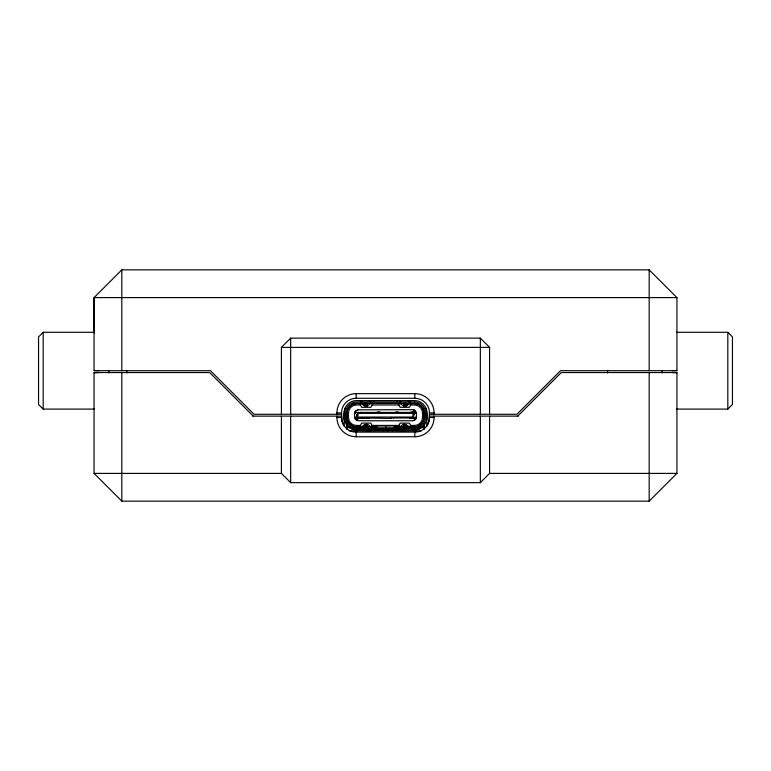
<?xml version="1.0" encoding="UTF-8"?>
<svg xmlns="http://www.w3.org/2000/svg" width="771" height="771" viewBox="0 0 771 771"><rect width="100%" height="100%" fill="white"/><g stroke="black" fill="none" stroke-linecap="round" stroke-linejoin="round"><path stroke-width="1.16" d="M94.062 333.024L94.062 297.606L121.818 269.85L649.182 269.85L676.938 297.606L676.938 370.697L560.536 370.697L516.956 414.278L429.447 414.278M347.008 414.663L347.104 417.381A9.435 9.435 0 0 0 356.539 426.816M346.998 429.168L347.104 425.525C349.417 428.223 352.954 429.649 356.453 429.823L414.547 429.823C418.046 429.649 421.583 428.223 423.896 425.525L424.002 429.168M346.989 429.042L347.008 426.816L349.485 426.816M425.92 408.187A24.046 24.046 0 0 1 426.855 417.516L426.816 418.489M357.493 413.111L361.117 412.427L357.493 413.111L357.185 417.622L357.493 413.111L356.954 412.427M414.75 417.978L413.507 417.294L414.046 412.427M424.06 418.142L423.626 419.925M393.779 417.978L390.772 417.978M401.643 428.936L399.619 429.823L399.494 426.961L404.544 427.047L404.544 424.272L403.397 424.455L403.994 427.23L404.544 424.272L410.239 427.047M347.008 413.854L347.104 413.034A9.435 9.435 0 0 1 356.539 403.599L362.235 403.484M367.844 403.368L366.389 403.31L366.071 406.144L364.799 405.912L360.761 403.368L360.761 400.592L362.775 401.113M355.479 412.427L354.554 413.815L355.441 411.232L357.937 409.748M357.503 420.561L355.739 419.52L354.554 416.6A4.163 4.163 0 0 0 358.534 420.754L412.466 420.754A4.163 4.163 0 0 0 416.446 416.6L415.559 419.183L413.063 420.658M404.717 430.738L406.317 429.823L405.392 430.748M405.719 403.368L404.139 403.368L403.657 405.912L406.201 405.912L410.239 403.368L410.239 400.592L408.225 401.113M362.013 427.365L367.006 427.23L367.603 424.455L365.309 424.455L360.761 427.047L360.761 429.823L362.948 429.254M358.264 413.352L412.736 413.352L413.005 412.427M404.823 427.095L405.691 424.455C403.705 427.462 405.141 428.098 406.722 424.985L404.823 427.095L409.584 426.961M364.298 403.368L365.753 403.31L364.799 405.912L366.071 403.368L366.861 403.368L367.343 405.912L366.071 406.144L366.071 403.368L365.281 403.368M404.139 403.368L403.657 405.912L399.619 403.368L399.619 400.592L401.633 401.113M427.491 424.821L428.946 421.294L429.447 412.89A14.62 14.62 0 0 0 414.827 398.27L356.173 398.27A14.62 14.62 0 0 0 341.553 412.89L342.054 421.294L343.509 424.821M421.207 424.108L417.998 426.402L414.547 427.047L356.453 427.047L353.002 426.402L349.793 424.108M354.217 426.816L359.778 426.816L361.628 423.115L370.88 423.115L372.73 426.932M415.521 417.978L416.446 416.6M413.815 412.784L412.736 413.352M414.461 426.816A9.435 9.435 0 0 0 423.896 417.381L423.983 412.909M365.473 403.146L363.671 405.257L365.753 403.31M94.322 332.301L43.176 332.301L38.55 336.927L38.55 404.467L43.176 409.093L94.322 409.093M281.415 414.278L281.415 347.384L290.667 338.132L480.333 338.132L489.585 347.384L489.585 414.278M517.726 416.128L561.298 372.547L676.938 372.547L676.938 473.394L649.182 501.15L121.818 501.15L94.062 473.394L94.062 372.547L209.702 372.547L253.274 416.128M94.062 473.394L281.415 473.394L290.667 482.646L480.333 482.646L489.585 473.394L676.938 473.394M676.678 409.093L727.824 409.093L732.45 404.467L732.45 336.927L727.824 332.301L676.678 332.301M356.453 420.089L358.766 418.441L361.348 417.978L391.148 418.441M357.474 409.844L412.466 409.652A4.163 4.163 0 0 1 416.446 413.815L414.547 410.317L412.234 411.965L409.652 412.427M356.26 419.935L358.766 417.978L354.554 417.978L354.554 412.427L416.446 412.427L416.446 417.978L393.73 417.978M414.759 410.49L412.234 412.427M369.367 401.113L371.381 400.592L371.381 403.368L369.801 403.368M370.735 403.474L367.343 405.912L366.389 403.31M405.247 403.31L407.329 405.257L405.247 403.31L406.201 405.912L404.929 403.368L404.929 406.144L404.611 403.31M404.255 427.095L403.397 424.455L402.366 424.985L399.619 427.047L399.619 429.823L406.336 429.601M414.017 417.93L409.883 417.978L413.507 417.294L413.497 413.102M370.697 430.748L371.622 429.823L365.772 429.832M398.356 412.09L395.774 412.09M351.749 404.602L356.453 403.368L414.547 403.368A9.531 9.531 0 0 1 424.079 412.89L424.079 419.231M399.619 403.368L401.199 403.368M370.581 427.259L371.381 427.047L367.603 424.455L366.745 427.095L366.456 424.272L366.456 427.047L365.309 424.455L366.177 427.095L364.278 424.985L365.917 427.23M379.852 412.09L377.27 412.09M402.848 430.16L400.072 430.285M409.883 417.978L413.507 417.294M361.406 403.474L362.023 403.368M378.744 429.823L380.325 429.543M367.006 427.23L368.336 427.047M365.377 429.823L364.683 429.823L366.283 430.738M400.727 430.391L403.994 430.285M406.192 429.823L405.96 429.832M394 427.047L400.515 426.874M356.25 417.978L369.126 417.978M365.801 430.748L369.164 430.738L367.179 430.748M371.497 429.823L370.533 429.832M399.378 429.823L400.139 430.719L405.199 430.748M401.874 430.748L403.821 430.748M369.184 430.719L367.121 430.719M403.879 430.719L401.816 430.719M370.485 426.874L377.462 427.047M403.821 426.922L405.941 426.893M409.102 426.845L416.783 426.816M676.938 297.606L94.062 297.606L94.062 370.697L210.464 370.697L254.045 414.278L341.553 414.278M281.415 347.384L489.585 347.384M94.062 370.485L98.688 370.697M676.938 370.485L672.312 370.697M94.062 372.759L98.688 372.547M676.938 372.759L672.312 372.547M336.927 414.278L336.927 412.89A19.246 19.246 0 0 1 356.173 393.644L414.827 393.644A19.246 19.246 0 0 1 434.073 412.89L434.073 414.278M370.157 403.484L400.843 403.484M408.765 403.484L415.569 403.657M364.163 403.599L366.938 403.599M404.062 403.599L406.837 403.599M360.471 404.987L356.539 404.987A8.047 8.047 0 0 0 349.109 409.95A19.102 19.102 0 0 0 349.109 420.465A8.047 8.047 0 0 0 356.539 425.428L360.471 425.428M372.036 404.987L398.964 404.987M410.529 404.987L414.461 404.987A8.047 8.047 0 0 1 422.508 413.034A19.102 19.102 0 0 1 421.891 420.465A8.047 8.047 0 0 1 414.461 425.428L410.529 425.428M336.927 412.89L341.553 412.89M429.447 412.89L434.073 412.89M356.819 414.509L356.867 417.978M252.715 416.128L341.553 416.128M429.447 416.128L518.285 416.128M358.264 417.053L412.736 417.053M336.927 416.128L336.927 417.516L341.553 417.516A14.62 14.62 0 0 0 356.173 432.126L414.827 432.126A14.62 14.62 0 0 0 429.447 417.516L434.073 417.516L434.073 416.128M372.036 425.428L398.964 425.428M421.515 426.816L423.992 426.816L424.011 429.042M355.431 429.408L362.833 429.408M373.472 429.408L405.951 429.408M411.965 429.408L415.569 429.408M365.377 430.285L366.023 430.285M367.006 430.285L369.299 430.285M404.977 430.285L405.623 430.285M349.061 430.835L421.197 430.835M336.927 417.516A19.246 19.246 0 0 0 356.173 436.752L414.827 436.752A19.246 19.246 0 0 0 434.073 417.516M405.228 429.832L402.289 429.823M346.285 418.595L346.979 418.605L347.393 419.993M359.778 426.816L361.898 426.845M365.059 426.893L367.179 426.922M361.416 426.961L362.187 427.047M391.138 429.543L392.718 429.823M408.977 403.368L409.594 403.474M408.813 427.047L409.642 427.201M368.152 430.16L369.299 430.391M418.075 404.293L419.251 404.602M365.608 430.748L364.683 429.823M413.526 409.854L414.547 410.317M348.781 422.903L349.311 423.424M415.521 412.427L416.446 413.815M354.554 416.6L355.479 417.978M411.222 426.816L409.372 423.115L400.12 423.115L398.27 426.932M359.778 403.599L361.628 407.3L370.88 407.3L372.73 403.484M403.397 424.455L403.994 427.23M423.896 413.034L423.173 409.42A9.435 9.435 0 0 0 414.461 403.599M344.184 418.489L344.145 417.516A12.307 12.307 0 0 0 356.453 429.823M727.824 332.301L727.824 409.093M662.135 370.697L662.135 372.962M649.182 269.85L649.182 370.697M649.182 372.547L649.182 501.15M607.548 370.697L607.548 372.962M489.585 416.128L489.585 473.394M480.333 338.132L480.333 414.278M480.333 416.128L480.333 482.646M426.855 426.305L426.855 412.89A12.307 12.307 0 0 0 414.547 400.592L356.453 400.592A12.307 12.307 0 0 0 344.145 412.89L344.145 426.305M424.079 423.944L424.079 428.657M414.827 393.644L414.827 398.27M414.827 432.126L414.827 436.752M414.133 412.427L414.133 414.509M413.719 428.898L413.719 430.748M413.015 414.47L413.015 416.157M411.222 403.484L409.372 407.3L400.12 407.3L398.27 403.484M408.167 430.122L408.167 430.748M402.154 428.898L402.154 430.748M398.356 412.427L395.774 412.427M396.969 428.898L396.969 430.748M392.439 428.898L392.439 430.748M387.813 428.898L387.813 430.748M383.187 428.898L383.187 430.748M379.852 412.427L377.27 412.427M378.561 428.898L378.561 430.748M374.031 428.898L374.031 430.748M368.846 430.122L368.846 430.748M362.833 430.122L362.833 430.748M357.985 414.249L357.985 415.945M357.281 428.898L357.281 430.748M356.173 393.644L356.173 398.27M356.173 432.126L356.173 436.752M346.921 419.231L346.921 412.89A9.531 9.531 0 0 1 356.453 403.368M346.921 423.944L346.921 428.657M290.667 338.132L290.667 414.278M290.667 416.128L290.667 482.646M281.415 416.128L281.415 473.394M126.829 370.697L126.829 372.962M121.818 269.85L121.818 370.697M121.818 372.547L121.818 501.15M108.865 370.697L108.865 372.962M43.176 332.301L43.176 409.093M426.855 417.516A12.307 12.307 0 0 1 414.547 429.823M345.08 422.229A24.046 24.046 0 0 1 345.08 408.187M423.491 410.288A9.435 9.435 0 0 1 423.848 412.119M424.079 417.516A9.531 9.531 0 0 1 414.547 427.047M354.554 413.815A4.163 4.163 0 0 1 356.231 410.471M385.779 427.047L385.683 429.823L385.779 427.047M397.528 400.612L396.564 400.843L397.528 400.612M414.547 401.98L356.453 401.98A10.919 10.919 0 0 0 345.533 412.89L345.533 417.516A10.919 10.919 0 0 0 356.453 428.435L414.547 428.435A10.919 10.919 0 0 0 425.467 417.516L425.467 412.89A10.919 10.919 0 0 0 414.547 401.98M373.472 400.612L374.436 400.843L373.472 400.612M356.453 427.047C351.335 426.932 347.017 422.643 346.921 417.516A9.531 9.531 0 0 0 356.453 427.047M371.381 429.775L370.649 429.601L371.381 429.823"/></g></svg>
